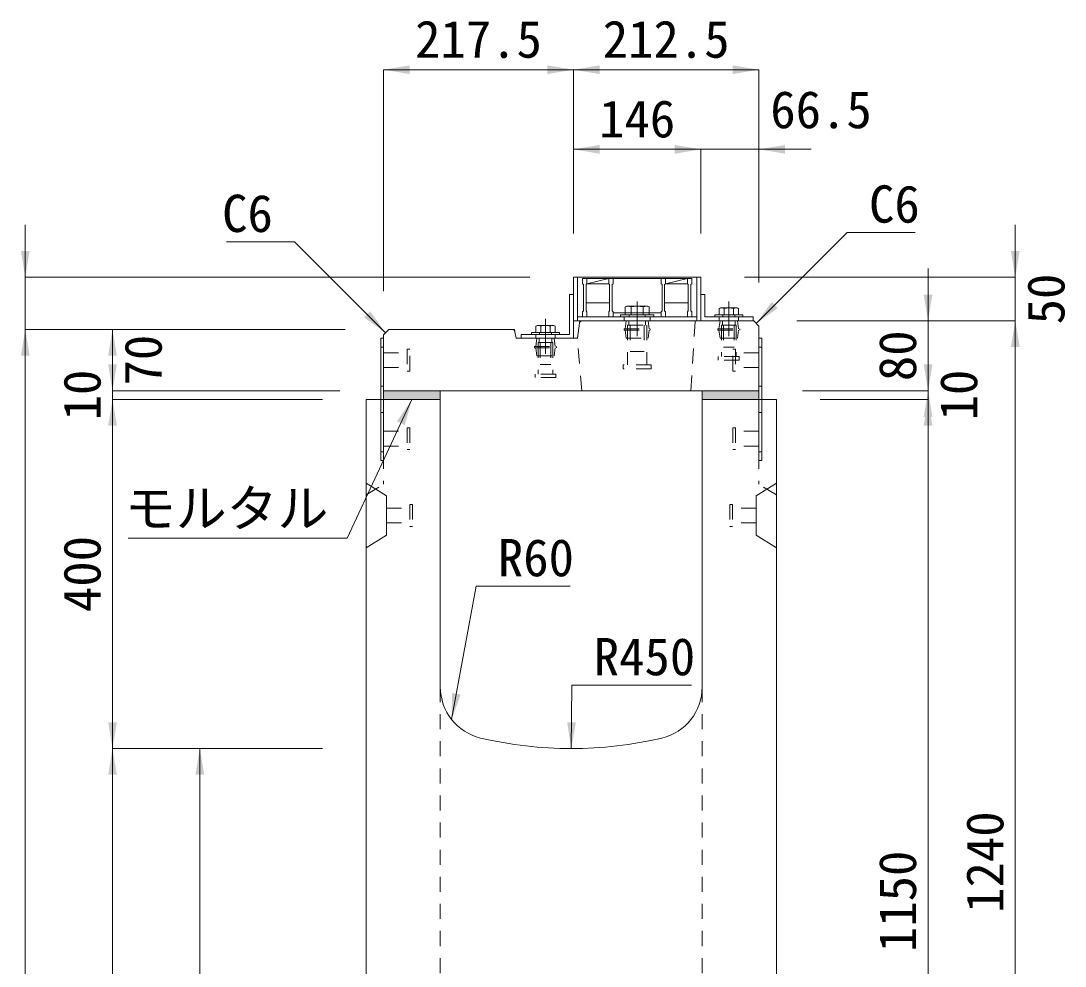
# Model space of a CAD drawing. Units: millimetres at full size. Extents: x -1934 to 78146, y -143454 to -112471.
# Drawn here: x 18268 to 19464, y -135503 to -134421 of the extents above; entities that cross this region are included whole.
import ezdxf
from ezdxf.enums import TextEntityAlignment as Align

# ---------------------------------------------------------------- set-up
doc = ezdxf.new("R2010")
doc.units = ezdxf.units.MM
doc.header["$LTSCALE"] = 23
for name, pattern in [('CHAIN', [18.5, 12, -1.5, 3.5, -1.5]), ('USER2', [1.35, 0.75, -0.6]), ('USER3', [1.35, 0.75, -0.6])]:
    doc.linetypes.add(name, pattern=pattern)
for name, color, linetype, lineweight in [('インサート', 92, 'USER2', 9), ('グレーチング', 7, 'Continuous', 9), ('ジョイント', 7, 'Continuous', 5), ('モルタル', 7, 'Continuous', 13), ('作業エリア', 11, 'Continuous', 13), ('受枠', 3, 'Continuous', 13), ('寸法線', 7, 'Continuous', 13), ('引出線', 4, 'Continuous', 13), ('本体', 2, 'Continuous', 13), ('ｲﾝｻｰﾄ', 3, 'USER3', 5)]:
    doc.layers.add(name, color=color, linetype=linetype, lineweight=lineweight)
doc.layers.add('ハッチング_モルタル', color=30, linetype='Continuous')
doc.styles.add('ＭＳ ゴシック', font='')
doc.styles.get('ＭＳ ゴシック').set_extended_font_data('MS Gothic')

# ---------------------------------------------------------------- blocks, each defined once
blk = doc.blocks.new('filled_arrow')
at = {"color": 0, "linetype": 'Continuous', "lineweight": -2}
blk.add_solid([(7.5, 1.25), (0, 0), (7.5, -1.25)], dxfattribs=at)

msp = doc.modelspace()

# ---------------------------------------------------------------- hatches: boundary and pattern name
at = {"layer": 'ハッチング_モルタル'}
for points in [[(18683.15, -134844.27), (18683.15, -134854.27), (18748.15, -134854.27), (18748.15, -134844.27)], [(19048.15, -134844.27), (19048.15, -134854.27), (19113.15, -134854.27), (19113.15, -134844.27)]]:
    msp.add_hatch(color=256, dxfattribs=at).paths.add_polyline_path(points)

# ---------------------------------------------------------------- linework, layer by layer
at = {"layer": 'インサート', "linetype": 'Continuous', "lineweight": 13}
for p, q in [((18961.66, -134747.47), (18959.8, -134748.31)), ((18985.64, -134747.47), (18961.66, -134747.47)), ((18985.64, -134747.47), (18987.5, -134748.31)), ((18959.8, -134748.31), (18959.8, -134757.47)), ((18987.5, -134757.47), (18959.8, -134757.47)), ((18987.5, -134748.31), (18987.5, -134757.47)), ((19069.17, -134749.47), (19067.7, -134750.31)), ((19067.7, -134750.31), (19067.7, -134757.47)), ((19067.7, -134757.47), (19089.6, -134757.47)), ((19069.17, -134749.47), (19088.13, -134749.47)), ((19088.13, -134749.47), (19089.6, -134750.31)), ((19089.6, -134750.31), (19089.6, -134757.47)), ((18859.17, -134769.47), (18857.7, -134770.31)), ((18857.7, -134770.31), (18857.7, -134777.47)), ((18859.17, -134769.47), (18878.13, -134769.47)), ((18878.13, -134769.47), (18879.6, -134770.31)), ((18879.6, -134770.31), (18879.6, -134777.47)), ((18857.7, -134777.47), (18879.6, -134777.47))]:
    msp.add_line(p, q, dxfattribs=at)
at = {"layer": 'インサート', "linetype": 'Continuous'}
for p, q in [((18992.65, -134757.47), (18954.65, -134757.47)), ((18954.65, -134757.47), (18954.65, -134759.77)), ((18992.65, -134759.77), (18954.65, -134759.77)), ((18992.65, -134757.47), (18992.65, -134759.77)), ((19062.65, -134757.47), (19094.65, -134757.47)), ((19062.65, -134757.47), (19062.65, -134759.77)), ((19062.65, -134759.77), (19094.65, -134759.77)), ((19094.65, -134757.47), (19094.65, -134759.77)), ((18852.65, -134777.47), (18884.65, -134777.47)), ((18852.65, -134777.47), (18852.65, -134779.77)), ((18852.65, -134779.77), (18884.65, -134779.77)), ((18884.65, -134777.47), (18884.65, -134779.77))]:
    msp.add_line(p, q, dxfattribs=at)
at = {"layer": 'インサート'}
for p, q in [((18964.65, -134757.47), (18964.65, -134759.77)), ((18982.65, -134757.47), (18982.65, -134759.77)), ((19071.65, -134757.47), (19071.65, -134759.77)), ((19085.65, -134757.47), (19085.65, -134759.77)), ((18959.9, -134773.52), (18961.15, -134764.27)), ((18961.15, -134764.27), (18986.15, -134764.27)), ((18962.75, -134769.27), (18984.55, -134769.27)), ((18962.75, -134769.27), (18962.75, -134814.77)), ((18964.2, -134764.27), (18964.2, -134769.27)), ((18965.65, -134769.27), (18965.65, -134799.27)), ((18981.65, -134769.27), (18981.65, -134799.27)), ((18983.1, -134764.27), (18983.1, -134769.27)), ((18984.55, -134769.27), (18984.55, -134814.77)), ((18987.4, -134773.52), (18986.15, -134764.27)), ((19067.4, -134773.52), (19068.65, -134764.27)), ((19068.65, -134764.27), (19088.65, -134764.27)), ((19070.4, -134769.27), (19086.9, -134769.27)), ((19070.4, -134769.27), (19070.4, -134805.27)), ((19071.53, -134764.27), (19071.53, -134769.27)), ((19072.65, -134769.27), (19072.65, -134794.27)), ((19084.65, -134769.27), (19084.65, -134794.27)), ((19085.78, -134764.27), (19085.78, -134769.27)), ((19086.9, -134769.27), (19086.9, -134805.27)), ((19089.9, -134773.52), (19088.65, -134764.27)), ((18861.65, -134777.47), (18861.65, -134779.77)), ((18875.65, -134777.47), (18875.65, -134779.77)), ((18958.65, -134773.52), (18988.65, -134773.52)), ((18958.65, -134773.52), (18958.65, -134775.02)), ((18958.65, -134775.02), (18988.65, -134775.02)), ((18959.9, -134775.02), (18961.15, -134784.27)), ((18987.4, -134775.02), (18986.15, -134784.27)), ((18988.65, -134773.52), (18988.65, -134775.02)), ((19066.15, -134773.52), (19091.15, -134773.52)), ((19066.15, -134773.52), (19066.15, -134775.02)), ((19066.15, -134775.02), (19091.15, -134775.02)), ((19067.4, -134775.02), (19068.65, -134784.27)), ((19089.9, -134775.02), (19088.65, -134784.27)), ((19091.15, -134773.52), (19091.15, -134775.02)), ((18856.15, -134793.52), (18881.15, -134793.52)), ((18856.15, -134793.52), (18856.15, -134795.02)), ((18856.15, -134795.02), (18881.15, -134795.02)), ((18857.4, -134793.52), (18858.65, -134784.27)), ((18857.4, -134795.02), (18858.65, -134804.27)), ((18858.65, -134784.27), (18878.65, -134784.27)), ((18860.4, -134789.27), (18876.9, -134789.27)), ((18860.4, -134789.27), (18860.4, -134825.27)), ((18861.53, -134784.27), (18861.53, -134789.27)), ((18862.65, -134789.27), (18862.65, -134814.27)), ((18874.65, -134789.27), (18874.65, -134814.27)), ((18875.78, -134784.27), (18875.78, -134789.27)), ((18876.9, -134789.27), (18876.9, -134825.27)), ((18879.9, -134793.52), (18878.65, -134784.27)), ((18879.9, -134795.02), (18878.65, -134804.27)), ((18881.15, -134793.52), (18881.15, -134795.02)), ((18961.15, -134784.27), (18986.15, -134784.27)), ((19068.65, -134784.27), (19088.65, -134784.27)), ((19072.65, -134794.27), (19084.65, -134794.27)), ((18683.15, -134800.77), (18710.15, -134800.77)), ((18683.15, -134800.77), (18683.15, -134817.77)), ((18713.15, -134796.77), (18710.15, -134796.77)), ((18710.15, -134796.77), (18710.15, -134821.77)), ((18713.15, -134821.77), (18713.15, -134796.77)), ((18858.65, -134804.27), (18878.65, -134804.27)), ((18965.65, -134799.27), (18981.65, -134799.27)), ((19066.65, -134809.27), (19066.65, -134805.27)), ((19090.65, -134805.27), (19066.65, -134805.27)), ((19083.15, -134796.77), (19086.15, -134796.77)), ((19083.15, -134821.77), (19083.15, -134796.77)), ((19086.15, -134796.77), (19086.15, -134821.77)), ((19113.15, -134800.77), (19086.15, -134800.77)), ((19090.65, -134805.27), (19090.65, -134809.27)), ((19113.15, -134800.77), (19113.15, -134817.77)), ((18683.15, -134817.77), (18710.15, -134817.77)), ((18862.65, -134814.27), (18874.65, -134814.27)), ((18957.65, -134819.27), (18957.65, -134814.77)), ((18989.65, -134814.77), (18957.65, -134814.77)), ((18989.65, -134819.27), (18957.65, -134819.27)), ((18989.65, -134814.77), (18989.65, -134819.27)), ((19090.65, -134809.27), (19066.65, -134809.27)), ((19113.15, -134817.77), (19086.15, -134817.77)), ((18710.15, -134821.77), (18713.15, -134821.77)), ((18856.65, -134829.27), (18856.65, -134825.27)), ((18880.65, -134825.27), (18856.65, -134825.27)), ((18880.65, -134829.27), (18856.65, -134829.27)), ((18880.65, -134825.27), (18880.65, -134829.27)), ((19086.15, -134821.77), (19083.15, -134821.77))]:
    msp.add_line(p, q, dxfattribs=at)
at = {"layer": 'インサート', "linetype": 'Continuous', "lineweight": 5}
for p, q in [((18966.73, -134748.31), (18966.73, -134757.47)), ((18980.58, -134748.31), (18980.58, -134757.47)), ((19073.18, -134750.31), (19073.18, -134757.47)), ((19084.13, -134750.31), (19084.13, -134757.47)), ((18863.18, -134770.31), (18863.18, -134777.47)), ((18874.13, -134770.31), (18874.13, -134777.47))]:
    msp.add_line(p, q, dxfattribs=at)
for centre, radius, start, end in [((18963.26, -134754.97), 7.5, 62.50883, 117.49117), ((18973.65, -134776.2), 28.73, 76.05376, 103.94624), ((18984.04, -134754.97), 7.5, 62.50883, 117.49117), ((19070.44, -134754.32), 4.85, 55.61575, 124.38425), ((19078.65, -134767.59), 18.12, 72.41205, 107.58795), ((19086.86, -134754.32), 4.85, 55.61575, 124.38425), ((18860.44, -134774.32), 4.85, 55.61575, 124.38425), ((18868.65, -134787.59), 18.12, 72.41205, 107.58795), ((18876.86, -134774.32), 4.85, 55.61575, 124.38425)]:
    msp.add_arc(centre, radius, start, end, dxfattribs=at)
at = {"layer": 'グレーチング'}
for p, q in [((18911.15, -134715.77), (18911.15, -134721.77)), ((18911.15, -134715.77), (19036.15, -134715.77)), ((18911.15, -134721.77), (18912.15, -134722.77)), ((18912.15, -134722.77), (18912.15, -134752.77)), ((18916.15, -134721.77), (18915.15, -134722.77)), ((18915.15, -134722.77), (18915.15, -134752.77)), ((18916.15, -134715.77), (18916.15, -134721.77)), ((18916.15, -134721.77), (18941.15, -134715.77)), ((18916.15, -134721.77), (18941.15, -134721.77)), ((18941.15, -134715.77), (18941.15, -134721.77)), ((18941.15, -134721.77), (18942.15, -134722.77)), ((18942.15, -134722.77), (18942.15, -134752.77)), ((18946.15, -134721.77), (18945.15, -134722.77)), ((18945.15, -134722.77), (18945.15, -134752.77)), ((18946.15, -134715.77), (18946.15, -134721.77)), ((19001.15, -134715.77), (19001.15, -134721.77)), ((19001.15, -134721.77), (19002.15, -134722.77)), ((19002.15, -134722.77), (19002.15, -134752.77)), ((19006.15, -134721.77), (19005.15, -134722.77)), ((19005.15, -134722.77), (19005.15, -134752.77)), ((19006.15, -134721.77), (19031.15, -134715.77)), ((19006.15, -134715.77), (19006.15, -134721.77)), ((19006.15, -134721.77), (19031.15, -134721.77)), ((19031.15, -134715.77), (19031.15, -134721.77)), ((19031.15, -134721.77), (19032.15, -134722.77)), ((19032.15, -134722.77), (19032.15, -134752.77)), ((19036.15, -134721.77), (19035.15, -134722.77)), ((19035.15, -134722.77), (19035.15, -134752.77)), ((19036.15, -134715.77), (19036.15, -134721.77)), ((18942.15, -134743.77), (18915.15, -134743.77)), ((19032.15, -134743.77), (19005.15, -134743.77)), ((18911.15, -134753.77), (18912.15, -134752.77)), ((18911.15, -134759.77), (18911.15, -134753.77)), ((18911.15, -134759.77), (18916.15, -134759.77)), ((18916.15, -134753.77), (18915.15, -134752.77)), ((18916.15, -134759.77), (18916.15, -134753.77)), ((18941.15, -134753.77), (18942.15, -134752.77)), ((18941.15, -134759.77), (18941.15, -134753.77)), ((18941.15, -134759.77), (18946.15, -134759.77)), ((18946.15, -134753.77), (18945.15, -134752.77)), ((18946.15, -134759.77), (18946.15, -134753.77)), ((19001.15, -134755.27), (18946.15, -134755.27)), ((19001.15, -134753.77), (19002.15, -134752.77)), ((19001.15, -134759.77), (19001.15, -134753.77)), ((19001.15, -134759.77), (19006.15, -134759.77)), ((19006.15, -134753.77), (19005.15, -134752.77)), ((19006.15, -134759.77), (19006.15, -134753.77)), ((19031.15, -134753.77), (19032.15, -134752.77)), ((19031.15, -134759.77), (19031.15, -134753.77)), ((19031.15, -134759.77), (19036.15, -134759.77)), ((19036.15, -134753.77), (19035.15, -134752.77)), ((19036.15, -134759.77), (19036.15, -134753.77))]:
    msp.add_line(p, q, dxfattribs=at)
at = {"layer": 'ジョイント'}
for p, q in [((18679.95, -134784.27), (18683.15, -134784.27)), ((18679.95, -134784.27), (18679.95, -134924.27)), ((18683.15, -134784.27), (18683.15, -134924.27)), ((19113.15, -134784.27), (19116.35, -134784.27)), ((19113.15, -134784.27), (19113.15, -134924.27)), ((19116.35, -134784.27), (19116.35, -134924.27)), ((18679.95, -134924.27), (18683.15, -134924.27)), ((19113.15, -134924.27), (19116.35, -134924.27))]:
    msp.add_line(p, q, dxfattribs=at)
at = {"layer": 'ジョイント', "linetype": 'USER2'}
for p, q in [((18679.95, -134794.27), (18683.15, -134794.27)), ((19113.15, -134794.27), (19116.35, -134794.27)), ((18679.95, -134839.27), (18683.15, -134839.27)), ((19113.15, -134839.27), (19116.35, -134839.27)), ((18679.95, -134869.27), (18683.15, -134869.27)), ((19113.15, -134869.27), (19116.35, -134869.27)), ((18679.95, -134914.27), (18683.15, -134914.27)), ((19113.15, -134914.27), (19116.35, -134914.27))]:
    msp.add_line(p, q, dxfattribs=at)
at = {"layer": 'モルタル'}
for points in [[(18683.15, -134844.27), (18748.15, -134844.27), (18748.15, -134854.27), (18683.15, -134854.27)], [(19048.15, -134844.27), (19113.15, -134844.27), (19113.15, -134854.27), (19048.15, -134854.27)]]:
    msp.add_lwpolyline(points, close=True, dxfattribs=at)
at = {"layer": '作業エリア'}
for p, q in [((18907.77, -134766.82), (18908.15, -134764.27)), ((18908.15, -134764.27), (18910.73, -134764.27)), ((18830.69, -134774.27), (18833.15, -134774.27)), ((18833.15, -134774.27), (18833.63, -134776.68))]:
    msp.add_line(p, q, dxfattribs=at)
at = {"layer": '受枠'}
for p, q in [((18900.65, -134714.27), (19046.65, -134714.27)), ((18900.65, -134714.27), (18900.65, -134764.27)), ((18905.15, -134714.27), (18905.15, -134764.27)), ((19042.15, -134714.27), (19042.15, -134764.27)), ((19046.65, -134714.27), (19046.65, -134764.27)), ((18896.15, -134779.77), (18896.15, -134734.27)), ((18896.15, -134734.27), (18900.65, -134734.27)), ((18900.65, -134734.27), (18900.65, -134784.27)), ((19051.15, -134734.27), (19046.65, -134734.27)), ((19051.15, -134759.77), (19051.15, -134734.27)), ((18905.15, -134759.77), (19042.15, -134759.77)), ((19106.65, -134759.77), (19051.15, -134759.77)), ((19106.65, -134764.27), (19106.65, -134759.77)), ((18900.65, -134764.27), (19046.65, -134764.27)), ((19046.65, -134764.27), (19106.65, -134764.27)), ((18840.65, -134784.27), (18840.65, -134779.77)), ((18840.65, -134779.77), (18896.15, -134779.77)), ((18900.65, -134784.27), (18840.65, -134784.27))]:
    msp.add_line(p, q, dxfattribs=at)
at = {"layer": '受枠', "linetype": 'CHAIN'}
for p, q in [((18973.65, -134742.02), (18973.65, -134782.02)), ((19078.65, -134742.02), (19078.65, -134782.02)), ((18868.65, -134762.02), (18868.65, -134802.02))]:
    msp.add_line(p, q, dxfattribs=at)
at = {"layer": '受枠', "linetype": 'USER2'}
for p, q in [((18958.65, -134759.77), (18958.65, -134764.27)), ((18988.65, -134759.77), (18988.65, -134764.27)), ((19067.65, -134759.77), (19067.65, -134764.27)), ((19089.65, -134759.77), (19089.65, -134764.27)), ((18857.65, -134779.77), (18857.65, -134784.27)), ((18879.65, -134779.77), (18879.65, -134784.27))]:
    msp.add_line(p, q, dxfattribs=at)
at = {"layer": '寸法線'}
for p, q in [((18683.15, -134476.59), (18900.65, -134476.59)), ((18683.15, -134730.27), (18683.15, -134476.59)), ((18900.65, -134664.27), (18900.65, -134476.59)), ((18900.65, -134476.59), (19113.15, -134476.59)), ((18900.65, -134664.27), (18900.65, -134476.59)), ((19113.15, -134720.27), (19113.15, -134476.59)), ((18900.65, -134567.82), (19046.65, -134567.82)), ((18900.65, -134664.27), (18900.65, -134567.82)), ((18986.65, -134567.82), (19173.15, -134567.82)), ((19046.65, -134664.27), (19046.65, -134567.82)), ((19046.65, -134664.27), (19046.65, -134567.82)), ((19113.15, -134720.27), (19113.15, -134567.82)), ((18272.59, -134834.27), (18272.59, -134654.27)), ((19406.91, -134824.27), (19406.91, -134654.27)), ((19306.91, -134904.27), (19306.91, -134704.27)), ((19306.91, -134904.27), (19306.91, -134704.27)), ((18850.65, -134714.27), (18272.59, -134714.27)), ((19096.65, -134714.27), (19406.91, -134714.27)), ((19156.65, -134764.27), (19306.91, -134764.27)), ((19156.65, -134764.27), (19406.91, -134764.27)), ((19156.65, -134764.27), (19306.91, -134764.27)), ((19157.15, -134764.27), (19406.91, -134764.27)), ((19406.91, -136004.27), (19406.91, -134764.27)), ((18639.15, -134774.27), (18272.59, -134774.27)), ((18272.59, -136004.27), (18272.59, -134774.27)), ((18639.15, -134774.27), (18272.59, -134774.27)), ((18372.58, -134844.27), (18372.58, -134774.27)), ((18639.15, -134774.27), (18372.58, -134774.27)), ((18372.58, -134914.27), (18372.58, -134784.27)), ((19306.91, -134784.27), (19306.91, -134914.27)), ((18633.15, -134844.27), (18372.58, -134844.27)), ((18633.15, -134844.27), (18372.58, -134844.27)), ((18613.15, -134854.27), (18372.58, -134854.27)), ((18372.59, -134854.27), (18372.59, -135254.27)), ((18613.15, -134854.27), (18372.59, -134854.27)), ((19163.15, -134844.27), (19306.91, -134844.27)), ((19163.15, -134844.27), (19306.91, -134844.27)), ((19163.15, -134844.27), (19306.91, -134844.27)), ((19183.15, -134854.27), (19306.91, -134854.27)), ((19183.15, -134854.27), (19306.91, -134854.27)), ((19306.91, -136004.27), (19306.91, -134854.27)), ((18372.59, -136004.27), (18372.59, -135254.27)), ((18613.15, -135254.27), (18372.59, -135254.27)), ((18613.15, -135254.27), (18372.59, -135254.27)), ((18472.59, -135254.27), (18472.59, -135904.27)), ((18613.15, -135254.27), (18472.59, -135254.27))]:
    msp.add_line(p, q, dxfattribs=at)
at = {"layer": '引出線'}
for points in [[(19110.15, -134767.27), (19214.32, -134663.1), (19292.31, -134663.1)], [(18685.43, -134777.99), (18581.26, -134673.82), (18503.27, -134673.82)], [(18715.65, -134854.27), (18641.26, -135013.22), (18390.35, -135013.22)], [(18761.08, -135220.95), (18789.07, -135068.17), (18896.76, -135068.17)], [(18898.15, -135254.27), (18898.94, -135181.55), (19035.87, -135181.55)]]:
    msp.add_lwpolyline(points, dxfattribs=at)
at = {"layer": '本体'}
for p, q in [((18907.77, -134766.82), (18905.15, -134784.27)), ((18910.73, -134764.27), (19107.15, -134764.27)), ((19107.15, -134764.27), (19113.15, -134770.27)), ((19113.15, -134770.27), (19113.15, -134844.27)), ((18683.15, -134780.27), (18689.15, -134774.27)), ((18683.15, -134780.27), (18683.15, -134844.27)), ((18689.15, -134774.27), (18830.69, -134774.27)), ((18833.63, -134776.68), (18835.15, -134784.27)), ((18835.15, -134784.27), (18905.15, -134784.27)), ((18683.15, -134844.27), (19113.15, -134844.27)), ((18683.15, -134854.27), (18748.15, -134854.27)), ((19048.15, -134854.27), (19113.15, -134854.27))]:
    msp.add_line(p, q, dxfattribs=at)
at = {"layer": '本体', "linetype": 'USER2', "lineweight": 15}
for p, q in [((19035.15, -134844.27), (19040.15, -134764.27)), ((18910.15, -134844.27), (18905.15, -134784.27))]:
    msp.add_line(p, q, dxfattribs=at)
at = {"layer": '本体', "lineweight": 20}
for p, q in [((18663.15, -134854.27), (18663.15, -136004.27)), ((18748.15, -134854.27), (18663.15, -134854.27)), ((18748.15, -135183.74), (18748.15, -134854.27)), ((19048.15, -135183.74), (19048.15, -134854.27)), ((19133.15, -134854.27), (19048.15, -134854.27)), ((19133.15, -136004.27), (19133.15, -134854.27))]:
    msp.add_line(p, q, dxfattribs=at)
at = {"layer": '本体', "linetype": 'USER3', "lineweight": 5}
for p, q in [((18683.15, -134854.27), (18683.15, -134951.27)), ((19113.15, -134854.27), (19113.15, -134951.27)), ((18663.15, -134963.77), (18683.15, -134951.27)), ((19133.15, -134963.77), (19113.15, -134951.27))]:
    msp.add_line(p, q, dxfattribs=at)
at = {"layer": '本体', "lineweight": 5}
for p, q in [((18663.15, -134950.27), (18686.35, -134964.77)), ((19133.15, -134950.27), (19109.95, -134964.77)), ((18686.35, -134964.77), (18686.35, -135009.77)), ((19109.95, -134964.77), (19109.95, -135009.77)), ((18663.15, -135024.27), (18686.35, -135009.77)), ((19133.15, -135024.27), (19109.95, -135009.77))]:
    msp.add_line(p, q, dxfattribs=at)
at = {"layer": '本体', "linetype": 'USER3', "lineweight": 9}
for p, q in [((18748.15, -135183.74), (18748.15, -135904.27)), ((19048.15, -135183.74), (19048.15, -135904.27))]:
    msp.add_line(p, q, dxfattribs=at)
at = {"layer": '本体'}
for centre, start, end in [((18910.73, -134767.27), 90, 171.46923), ((18830.69, -134777.27), 11.30993, 90)]:
    msp.add_arc(centre, 3, start, end, dxfattribs=at)
at = {"layer": '本体', "lineweight": 20}
for centre, radius, start, end in [((18808.15, -135183.74), 60, 180, 256.65776), ((18988.15, -135183.74), 60, 283.34229, 0), ((18898.15, -134804.27), 450, 256.65776, 283.34229)]:
    msp.add_arc(centre, radius, start, end, dxfattribs=at)
at = {"layer": 'ｲﾝｻｰﾄ'}
for p, q in [((18683.15, -134890.77), (18710.15, -134890.77)), ((18710.15, -134886.77), (18710.15, -134911.77)), ((18710.15, -134886.77), (18713.15, -134886.77)), ((18713.15, -134886.77), (18713.15, -134911.77)), ((19083.15, -134886.77), (19083.15, -134911.77)), ((19086.15, -134886.77), (19083.15, -134886.77)), ((19086.15, -134886.77), (19086.15, -134911.77)), ((19113.15, -134890.77), (19086.15, -134890.77)), ((18683.15, -134907.77), (18710.15, -134907.77)), ((18710.15, -134911.77), (18713.15, -134911.77)), ((19086.15, -134911.77), (19083.15, -134911.77)), ((19113.15, -134907.77), (19086.15, -134907.77)), ((18713.35, -134974.77), (18713.35, -134999.77)), ((18713.35, -134974.77), (18716.35, -134974.77)), ((18716.35, -134974.77), (18716.35, -134999.77)), ((19079.95, -134974.77), (19079.95, -134999.77)), ((19082.95, -134974.77), (19079.95, -134974.77)), ((19082.95, -134974.77), (19082.95, -134999.77)), ((18686.35, -134978.77), (18713.35, -134978.77)), ((18686.35, -134978.77), (18686.35, -134995.77)), ((19109.95, -134978.77), (19082.95, -134978.77)), ((19109.95, -134978.77), (19109.95, -134995.77)), ((18686.35, -134995.77), (18713.35, -134995.77)), ((19109.95, -134995.77), (19082.95, -134995.77)), ((18713.35, -134999.77), (18716.35, -134999.77)), ((19082.95, -134999.77), (19079.95, -134999.77))]:
    msp.add_line(p, q, dxfattribs=at)

# ---------------------------------------------------------------- block references
at = {"layer": '寸法線', "xscale": 4, "yscale": 4}
for p in [(18683.15, -134476.59), (18900.65, -134476.59), (18900.65, -134567.82), (19113.15, -134567.82)]:
    msp.add_blockref('filled_arrow', p, dxfattribs=at)
for p, rotation in [((18900.65, -134476.59), 180), ((19113.15, -134476.59), 180), ((19046.65, -134567.82), 180), ((19046.65, -134567.82), 180), ((18272.59, -134714.27), 90), ((19406.91, -134714.27), 90), ((19306.91, -134764.27), 90), ((19306.91, -134764.27), 90), ((19406.91, -134764.27), 270), ((19406.91, -134764.27), 270), ((18272.59, -134774.27), 270), ((18272.59, -134774.27), 270), ((18372.58, -134774.27), 270), ((18372.58, -134844.27), 90), ((18372.58, -134844.27), 90), ((19306.91, -134844.27), 90), ((18372.58, -134854.27), 270), ((18372.59, -134854.27), 270), ((19306.91, -134844.27), 270), ((19306.91, -134844.27), 270), ((19306.91, -134854.27), 270), ((19306.91, -134854.27), 270), ((18372.59, -135254.27), 90), ((18372.59, -135254.27), 270), ((18472.59, -135254.27), 270)]:
    msp.add_blockref('filled_arrow', p, dxfattribs=dict(at, rotation=rotation))
at = {"layer": '引出線', "xscale": 4, "yscale": 4}
for p, rotation in [((19110.15, -134767.27), 45), ((18685.43, -134777.99), 135), ((18715.65, -134854.27), 244.9), ((18761.08, -135220.95), 79.6), ((18898.15, -135254.27), 89.4)]:
    msp.add_blockref('filled_arrow', p, dxfattribs=dict(at, rotation=rotation))

# ---------------------------------------------------------------- texts
at = {"layer": '寸法線', "style": 'ＭＳ ゴシック'}
for s, p in [('217.5', (18791.9, -134441.59)), ('212.5', (19006.9, -134441.59)), ('66.5', (19184.32, -134522.29)), ('146', (18973.65, -134532.82))]:
    msp.add_text(s, height=42.72, dxfattribs=at).set_placement(p, align=Align.MIDDLE_CENTER)
for s, p in [('50', (19441.91, -134739.27)), ('70', (18407.58, -134809.27)), ('80', (19271.91, -134804.27)), ('80', (19271.91, -134804.27)), ('10', (18337.58, -134849.27)), ('10', (19341.91, -134849.27)), ('400', (18337.59, -135054.27)), ('1240', (19371.91, -135384.27)), ('1150', (19271.91, -135429.27))]:
    msp.add_text(s, height=42.72, rotation=90, dxfattribs=at).set_placement(p, align=Align.MIDDLE_CENTER)
at = {"layer": '引出線', "style": 'ＭＳ ゴシック'}
for s, p in [('C6', (19239.32, -134609.1)), ('R60', (18814.07, -135014.17)), ('R450', (18923.94, -135127.55))]:
    msp.add_text(s, height=42.72, dxfattribs=at).set_placement(p, align=Align.TOP_LEFT)
msp.add_text('C6', height=42.72, dxfattribs=at).set_placement((18556.26, -134619.82), align=Align.TOP_RIGHT)
msp.add_text('モルタル', height=42.72, dxfattribs=at).set_placement((18503.3, -134957.62), align=Align.TOP_CENTER)

doc.saveas('drawing.dxf')
